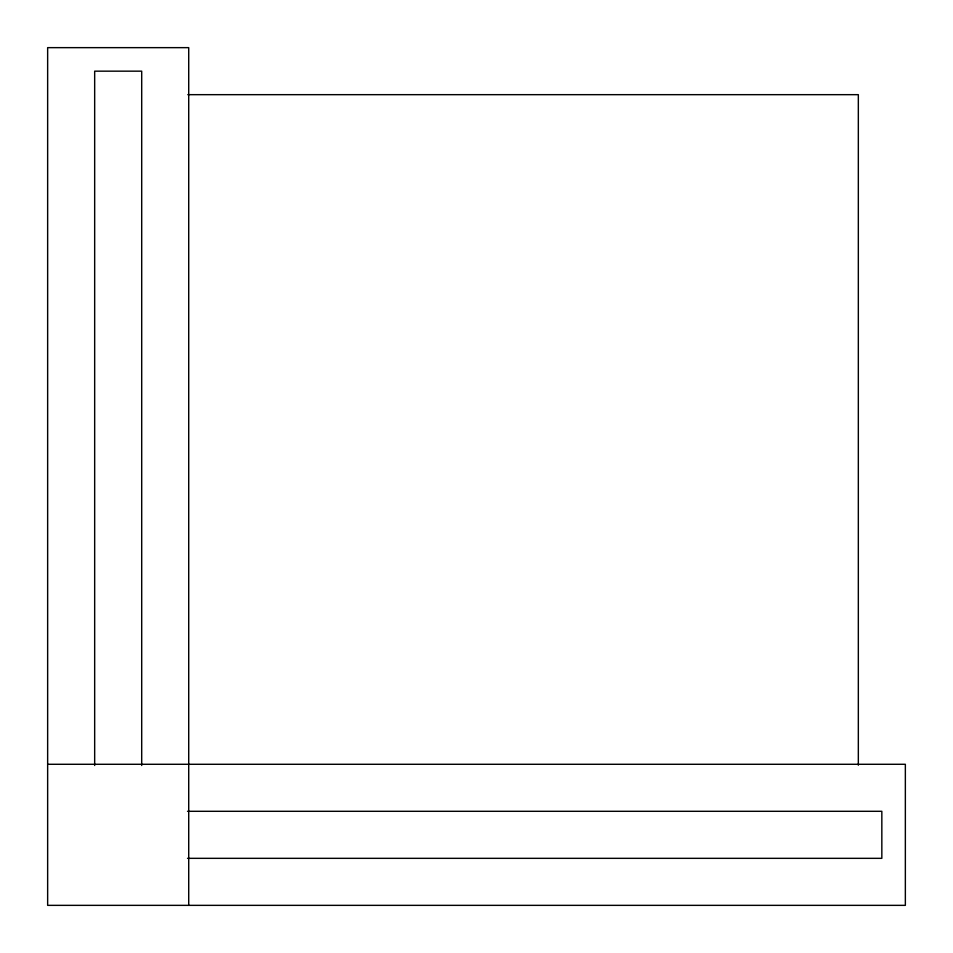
<?xml version="1.0" encoding="UTF-8"?>
<svg xmlns="http://www.w3.org/2000/svg" width="953" height="953" viewBox="0 0 953 953"><rect width="100%" height="100%" fill="white"/><g stroke="black" fill="none" stroke-linecap="round" stroke-linejoin="round"><path stroke-width="1.43" d="M187.789 94.669L858.331 94.669L858.331 765.211M47.65 764.282L905.35 764.282L905.35 905.35L47.65 905.35L47.65 47.65L188.718 47.65L188.718 905.35M187.515 811.301L881.835 811.301L881.835 858.331L187.515 858.331M141.699 765.485L141.699 71.165L94.669 71.165L94.669 765.485"/></g></svg>
